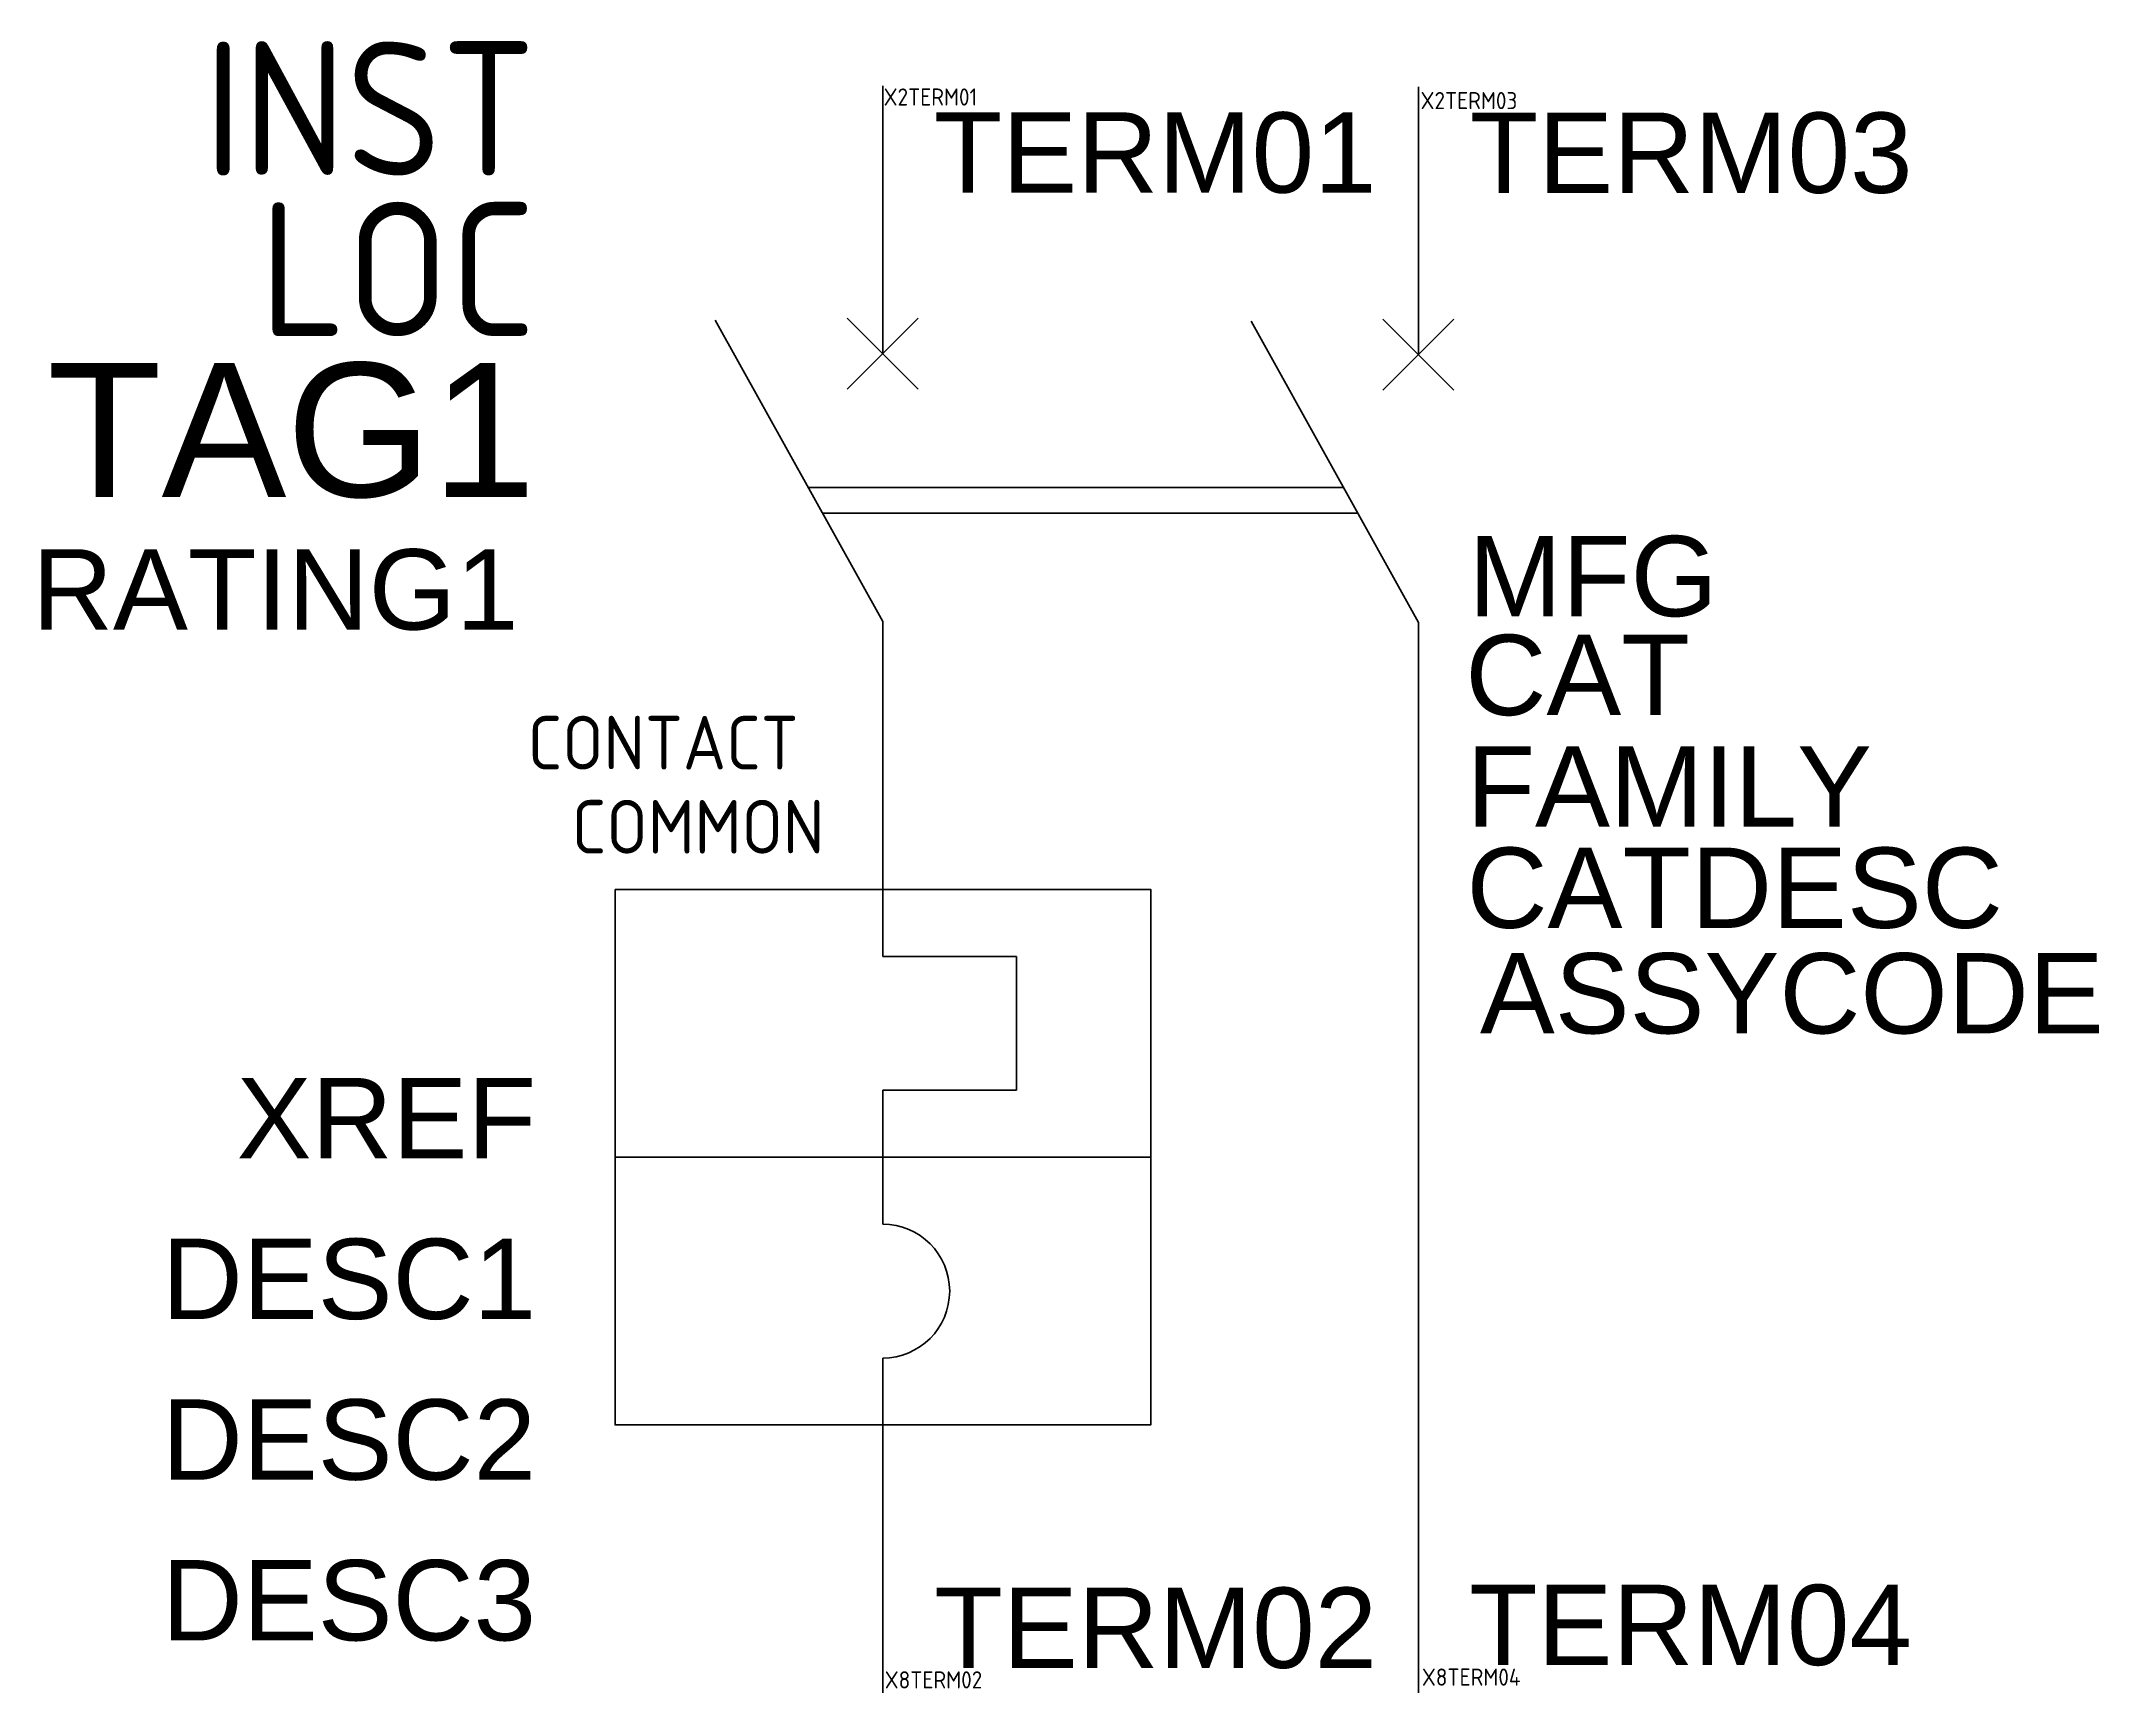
# Model space of a CAD drawing. Header units: millimetres. Extents: x -35.7 to 2.7, y -22.5 to 8.3.
import ezdxf
from ezdxf.enums import TextEntityAlignment as Align

# ---------------------------------------------------------------- set-up
doc = ezdxf.new("R2010")
doc.units = ezdxf.units.MM
doc.styles.get("Standard").update_dxf_attribs({"font": 'ARIAL.TTF'})
doc.styles.add('WD_IEC', font='ISOCP2.shx', dxfattribs={"width": 0.9, "height": 4})

msp = doc.modelspace()

# ---------------------------------------------------------------- linework, layer by layer
for p, q in [((-20, 7.499), (-20, 2.499)), ((-10, 7.482), (-10, 2.482)), ((-20, -2.501), (-23.125, 3.124)), ((-20.663, 1.836), (-19.337, 3.162)), ((-20.663, 3.162), (-19.337, 1.836)), ((-10, -2.518), (-13.125, 3.107)), ((-10.663, 1.819), (-9.337, 3.145)), ((-10.663, 3.145), (-9.337, 1.819)), ((-21.39, 0), (-11.399, 0)), ((-21.126, -0.474), (-11.136, -0.474)), ((-20, -2.501), (-20, -7.501)), ((-10, -2.518), (-10, -22.501)), ((-20, -7.501), (-20, -8.751)), ((-20, -8.751), (-17.5, -8.751)), ((-17.5, -8.751), (-17.5, -11.251)), ((-20, -12.501), (-20, -11.251)), ((-17.5, -11.251), (-20, -11.251)), ((-20, -12.501), (-20, -13.751)), ((-20, -17.501), (-20, -16.251)), ((-20, -17.501), (-20, -22.501))]:
    msp.add_line(p, q)
for points in [[(-24.996, -7.5), (-24.996, -12.5), (-14.996, -12.5), (-14.996, -7.5)], [(-24.996, -12.5), (-24.996, -17.5), (-14.996, -17.5), (-14.996, -12.5)]]:
    msp.add_lwpolyline(points, close=True)
msp.add_arc((-20, -15.001), 1.25, 270, 90)

# ---------------------------------------------------------------- texts
msp.add_text('N', height=0.000000869, rotation=180).set_placement((-8.337, 1.762))
at = {"style": 'WD_IEC', "flags": 1}
for tag, p in [('INST', (-26.473, 5.828)), ('LOC', (-26.473, 2.828))]:
    msp.add_attdef(tag, text='', height=2.5, dxfattribs=at).set_placement(p, align=Align.RIGHT)
for tag, p, s, height in [('X2TERM01', (-19.982, 7.133), '', 0.32), ('X2TERM03', (-9.96, 7.066), '', 0.32), ('CONTACT', (-26.627, -5.262), 'NO', 1), ('COMMON', (-25.804, -6.832), '02', 1), ('X8TERM02', (-19.962, -22.419), '', 0.32), ('X8TERM04', (-9.935, -22.367), '', 0.32)]:
    msp.add_attdef(tag, p, s, height=height, dxfattribs=at)
for tag, p, s in [('TERM01', (-19.049, 5.507), '1'), ('TERM03', (-9.044, 5.503), 'N'), ('TERM02', (-19.038, -22.036), '2'), ('TERM04', (-9.056, -21.983), 'N')]:
    msp.add_attdef(tag, p, s, height=1.5)
for tag, text, height, p in [('TAG1', 'Q', 2.5, (-26.473, -0.172)), ('RATING1', '', 1.5, (-26.799, -2.65))]:
    msp.add_attdef(tag, text=text, height=height).set_placement(p, align=Align.RIGHT)
at = {"flags": 1}
for tag, p in [('MFG', (-4.411, -2.401)), ('CAT', (-4.934, -4.247)), ('DESC1', (-26.471, -15.522)), ('DESC2', (-26.471, -18.522)), ('DESC3', (-26.471, -21.522))]:
    msp.add_attdef(tag, text='', height=1.5, dxfattribs=at).set_placement(p, align=Align.RIGHT)
for tag, p, s in [('FAMILY', (-9.103, -6.328), 'CB_ACKO'), ('CATDESC', (-9.103, -8.22), ''), ('ASSYCODE', (-8.853, -10.19), '')]:
    msp.add_attdef(tag, p, s, height=1.5, dxfattribs=at)
at = {"lineweight": 15, "flags": 1}
msp.add_attdef('XREF', text='', height=1.5, dxfattribs=at).set_placement((-26.471, -12.522), align=Align.RIGHT)

doc.saveas('drawing.dxf')
